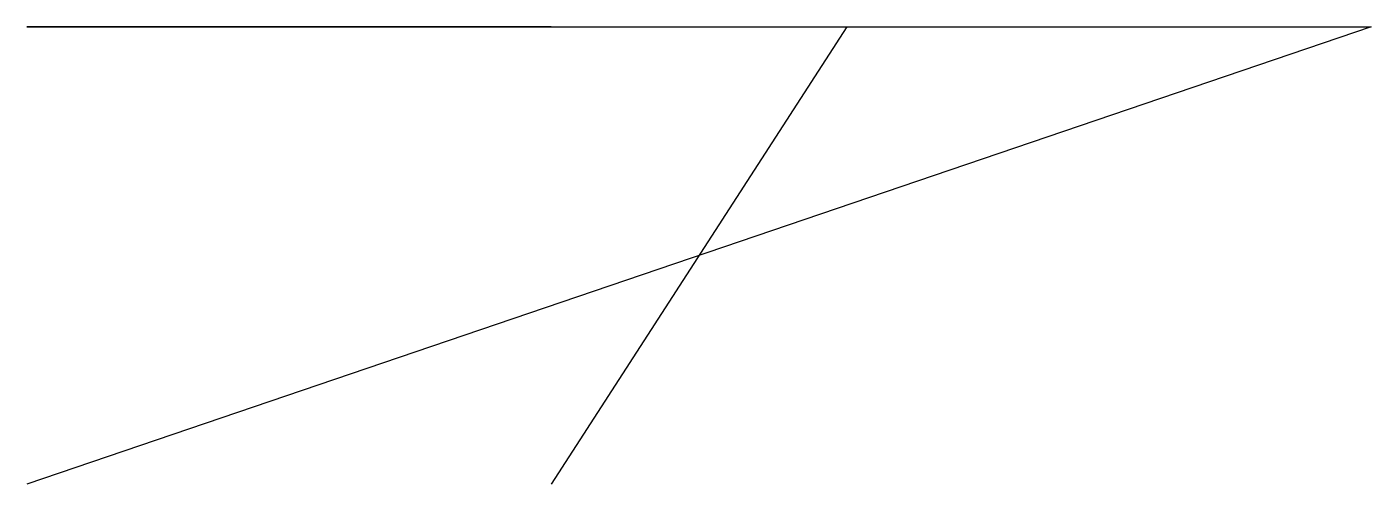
# Model space of a CAD drawing. Header units: millimetres. Extents: x 633 to 886, y -34 to 486.
# Drawn here: x 785.8 to 885.8, y -34 to 0 of the extents above; entities outside this region: 1.
import ezdxf

# ---------------------------------------------------------------- set-up
doc = ezdxf.new("R2010")
doc.units = ezdxf.units.MM

msp = doc.modelspace()

# ---------------------------------------------------------------- linework, layer by layer
at = {"extrusion": (-1, 0, 0)}
msp.add_line((632.97, 485.53, 80), (632.97, 485.53, 63), dxfattribs=at)
at = {"extrusion": (0, -1, 0)}
for p, q in [((785.81, 0, 1.78), (885.81, 0, 1.78)), ((785.81, 0, 1.78), (785.81, 0, 11.78)), ((799.81, 0, 41.78), (785.81, 0, 11.78)), ((885.81, 0, 1.78), (785.81, -34, 1.78)), ((824.81, 0, 41.78), (799.81, 0, 41.78)), ((824.81, 0, 81.78), (846.81, 0, 81.78)), ((824.81, 0, 81.78), (824.81, 0, 41.78)), ((846.81, 0, 81.78), (824.81, -34, 81.78)), ((846.81, 0, 41.78), (871.81, 0, 41.78)), ((846.81, 0, 81.78), (846.81, 0, 41.78)), ((871.81, 0, 41.78), (885.81, 0, 11.78)), ((885.81, 0, 1.78), (885.81, 0, 11.78)), ((835.81, -17, 81.78), (835.81, -17, 1.78))]:
    msp.add_line(p, q, dxfattribs=at)

doc.saveas('drawing.dxf')
